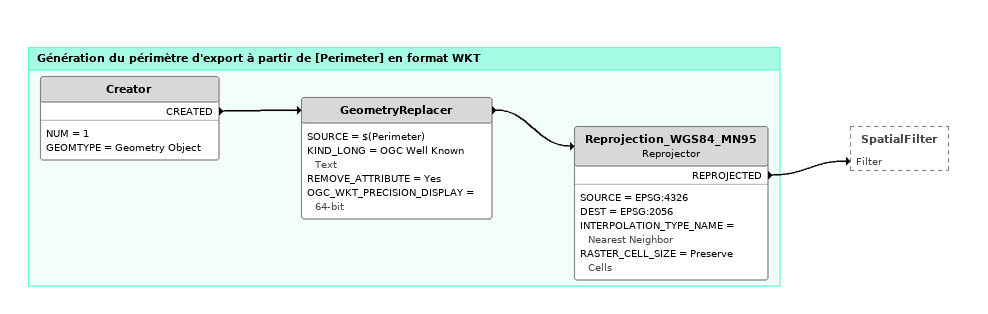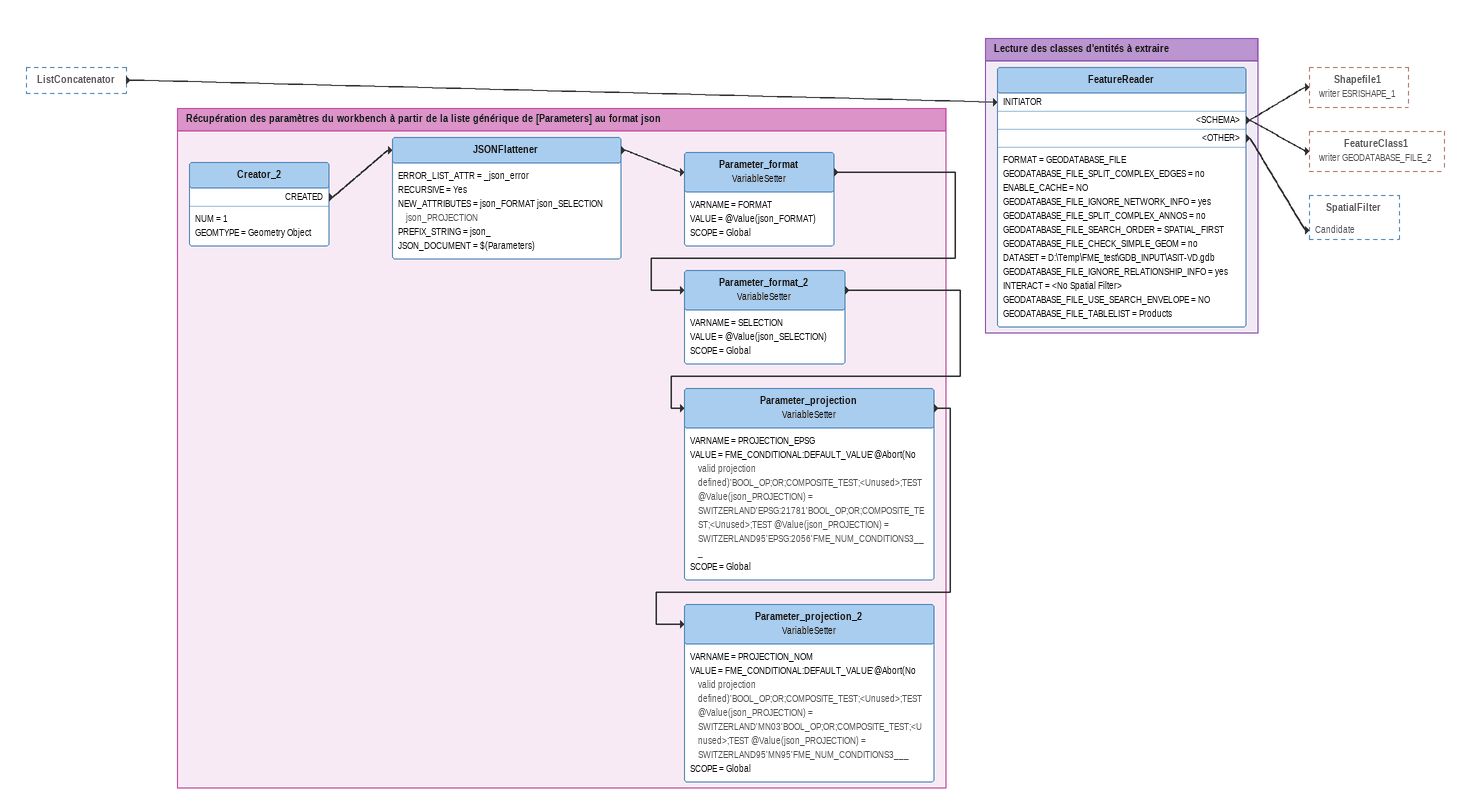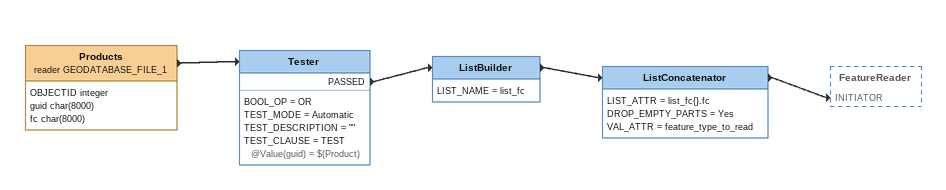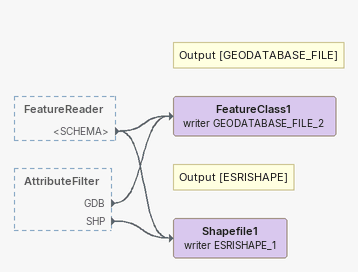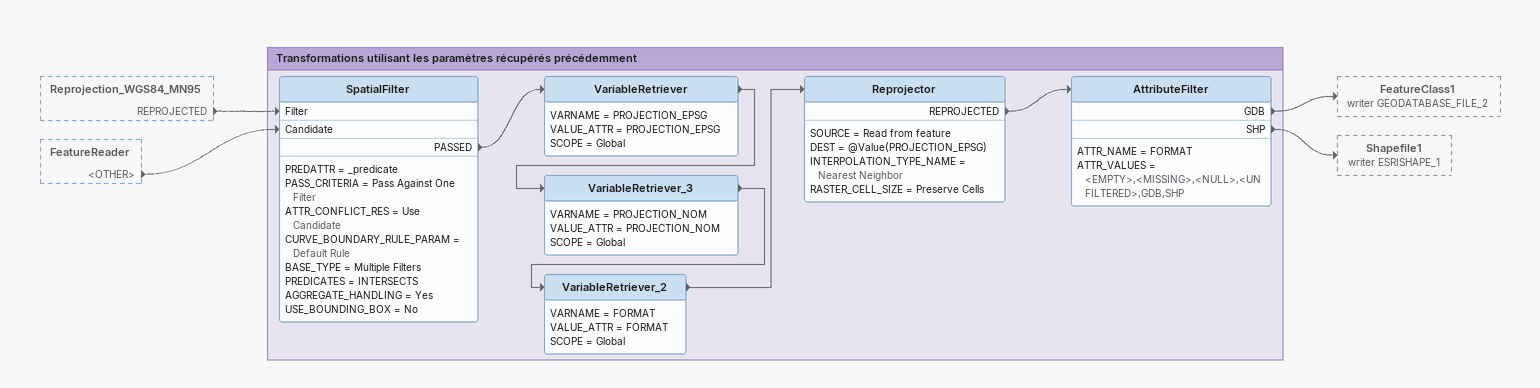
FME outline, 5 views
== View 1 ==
Bookmark: Génération du périmètre d'export à partir de [Perimeter] en format WKT
Creator
    NUM = 1
    GEOMTYPE = Geometry Object
    CREATED -> GeometryReplacer
GeometryReplacer
    SOURCE = $(Perimeter)
    KIND_LONG = OGC Well Known Text
    REMOVE_ATTRIBUTE = Yes
    OGC_WKT_PRECISION_DISPLAY = 64-bit
    -> Reprojection_WGS84_MN95
Reprojection_WGS84_MN95: Reprojector
    SOURCE = EPSG:4326
    DEST = EPSG:2056
    INTERPOLATION_TYPE_NAME = Nearest Neighbor
    RASTER_CELL_SIZE = Preserve Cells
    REPROJECTED -> SpatialFilter [Filter]

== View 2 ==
ListConcatenator [outside]
    -> FeatureReader [INITIATOR]

Bookmark: Lecture des classes d'entités à extraire
FeatureReader
    FORMAT = GEODATABASE_FILE
    GEODATABASE_FILE_SPLIT_COMPLEX_EDGES = no
    ENABLE_CACHE = NO
    GEODATABASE_FILE_IGNORE_NETWORK_INFO = yes
    GEODATABASE_FILE_SPLIT_COMPLEX_ANNOS = no
    GEODATABASE_FILE_SEARCH_ORDER = SPATIAL_FIRST
    GEODATABASE_FILE_CHECK_SIMPLE_GEOM = no
    DATASET = D:\Temp\FME_test\GDB_INPUT\ASIT-VD.gdb
    GEODATABASE_FILE_IGNORE_RELATIONSHIP_INFO = yes
    INTERACT = <No Spatial Filter>
    GEODATABASE_FILE_USE_SEARCH_ENVELOPE = NO
    GEODATABASE_FILE_TABLELIST = Products
    <SCHEMA> -> Shapefile1 (writer ESRISHAPE_1)
    <SCHEMA> -> FeatureClass1 (writer GEODATABASE_FILE_2)
    <OTHER> -> SpatialFilter [Candidate]

Bookmark: Récupération des paramètres du workbench à partir de la liste générique de [Parameters] au format json
Creator_2
    NUM = 1
    GEOMTYPE = Geometry Object
    CREATED -> JSONFlattener
JSONFlattener
    ERROR_LIST_ATTR = _json_error
    RECURSIVE = Yes
    NEW_ATTRIBUTES = json_FORMAT json_SELECTION json_PROJECTION
    PREFIX_STRING = json_
    JSON_DOCUMENT = $(Parameters)
    -> Parameter_format
Parameter_format: VariableSetter
    VARNAME = FORMAT
    VALUE = @Value(json_FORMAT)
    SCOPE = Global
    -> Parameter_format_2
Parameter_format_2: VariableSetter
    VARNAME = SELECTION
    VALUE = @Value(json_SELECTION)
    SCOPE = Global
    -> Parameter_projection
Parameter_projection: VariableSetter
    VARNAME = PROJECTION_EPSG
    VALUE = FME_CONDITIONAL:DEFAULT_VALUE'@Abort(No valid projection defined)'BOOL_OP;OR;COMPOSITE_TEST;<Unused>;TEST @Value(json_PROJECTION) = SWITZERLAND'EPSG:21781'BOOL_OP;OR;COMPOSITE_TEST;<Unused>;TEST @Value(json_PROJECTION) = SWITZERLAND95'EPSG:2056'FME_NUM_CONDITIONS3___
    SCOPE = Global
    -> Parameter_projection_2
Parameter_projection_2: VariableSetter
    VARNAME = PROJECTION_NOM
    VALUE = FME_CONDITIONAL:DEFAULT_VALUE'@Abort(No valid projection defined)'BOOL_OP;OR;COMPOSITE_TEST;<Unused>;TEST @Value(json_PROJECTION) = SWITZERLAND'MN03'BOOL_OP;OR;COMPOSITE_TEST;<Unused>;TEST @Value(json_PROJECTION) = SWITZERLAND95'MN95'FME_NUM_CONDITIONS3___
    SCOPE = Global

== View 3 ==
Products (reader GEODATABASE_FILE_1)
    attributes: OBJECTID integer, guid char(8000), fc char(8000)
    -> Tester
Tester
    BOOL_OP = OR
    TEST_MODE = Automatic
    TEST_DESCRIPTION = ""
    TEST_CLAUSE = TEST @Value(guid) = $(Product)
    PASSED -> ListBuilder
ListBuilder
    LIST_NAME = list_fc
    -> ListConcatenator
ListConcatenator
    LIST_ATTR = list_fc{}.fc
    DROP_EMPTY_PARTS = Yes
    VAL_ATTR = feature_type_to_read
    -> FeatureReader [INITIATOR]

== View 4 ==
FeatureReader [outside]
    <SCHEMA> -> Shapefile1 (writer ESRISHAPE_1)
    <SCHEMA> -> FeatureClass1 (writer GEODATABASE_FILE_2)
AttributeFilter [outside]
    GDB -> FeatureClass1 (writer GEODATABASE_FILE_2)
    SHP -> Shapefile1 (writer ESRISHAPE_1)
Note: Output [GEODATABASE_FILE]
FeatureClass1 (writer GEODATABASE_FILE_2)
Note: Output [ESRISHAPE]
Shapefile1 (writer ESRISHAPE_1)

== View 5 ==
Reprojection_WGS84_MN95 [outside]
    REPROJECTED -> SpatialFilter [Filter]
FeatureReader [outside]
    <OTHER> -> SpatialFilter [Candidate]

Bookmark: Transformations utilisant les paramètres récupérés précédemment
SpatialFilter
    PREDATTR = _predicate
    PASS_CRITERIA = Pass Against One Filter
    ATTR_CONFLICT_RES = Use Candidate
    CURVE_BOUNDARY_RULE_PARAM = Default Rule
    BASE_TYPE = Multiple Filters
    PREDICATES = INTERSECTS
    AGGREGATE_HANDLING = Yes
    USE_BOUNDING_BOX = No
    PASSED -> VariableRetriever
VariableRetriever
    VARNAME = PROJECTION_EPSG
    VALUE_ATTR = PROJECTION_EPSG
    SCOPE = Global
    -> VariableRetriever_3
VariableRetriever_3
    VARNAME = PROJECTION_NOM
    VALUE_ATTR = PROJECTION_NOM
    SCOPE = Global
    -> VariableRetriever_2
VariableRetriever_2
    VARNAME = FORMAT
    VALUE_ATTR = FORMAT
    SCOPE = Global
    -> Reprojector
Reprojector
    SOURCE = Read from feature
    DEST = @Value(PROJECTION_EPSG)
    INTERPOLATION_TYPE_NAME = Nearest Neighbor
    RASTER_CELL_SIZE = Preserve Cells
    REPROJECTED -> AttributeFilter
AttributeFilter
    ATTR_NAME = FORMAT
    ATTR_VALUES = <EMPTY>,<MISSING>,<NULL>,<UNFILTERED>,GDB,SHP
    GDB -> FeatureClass1 (writer GEODATABASE_FILE_2)
    SHP -> Shapefile1 (writer ESRISHAPE_1)
